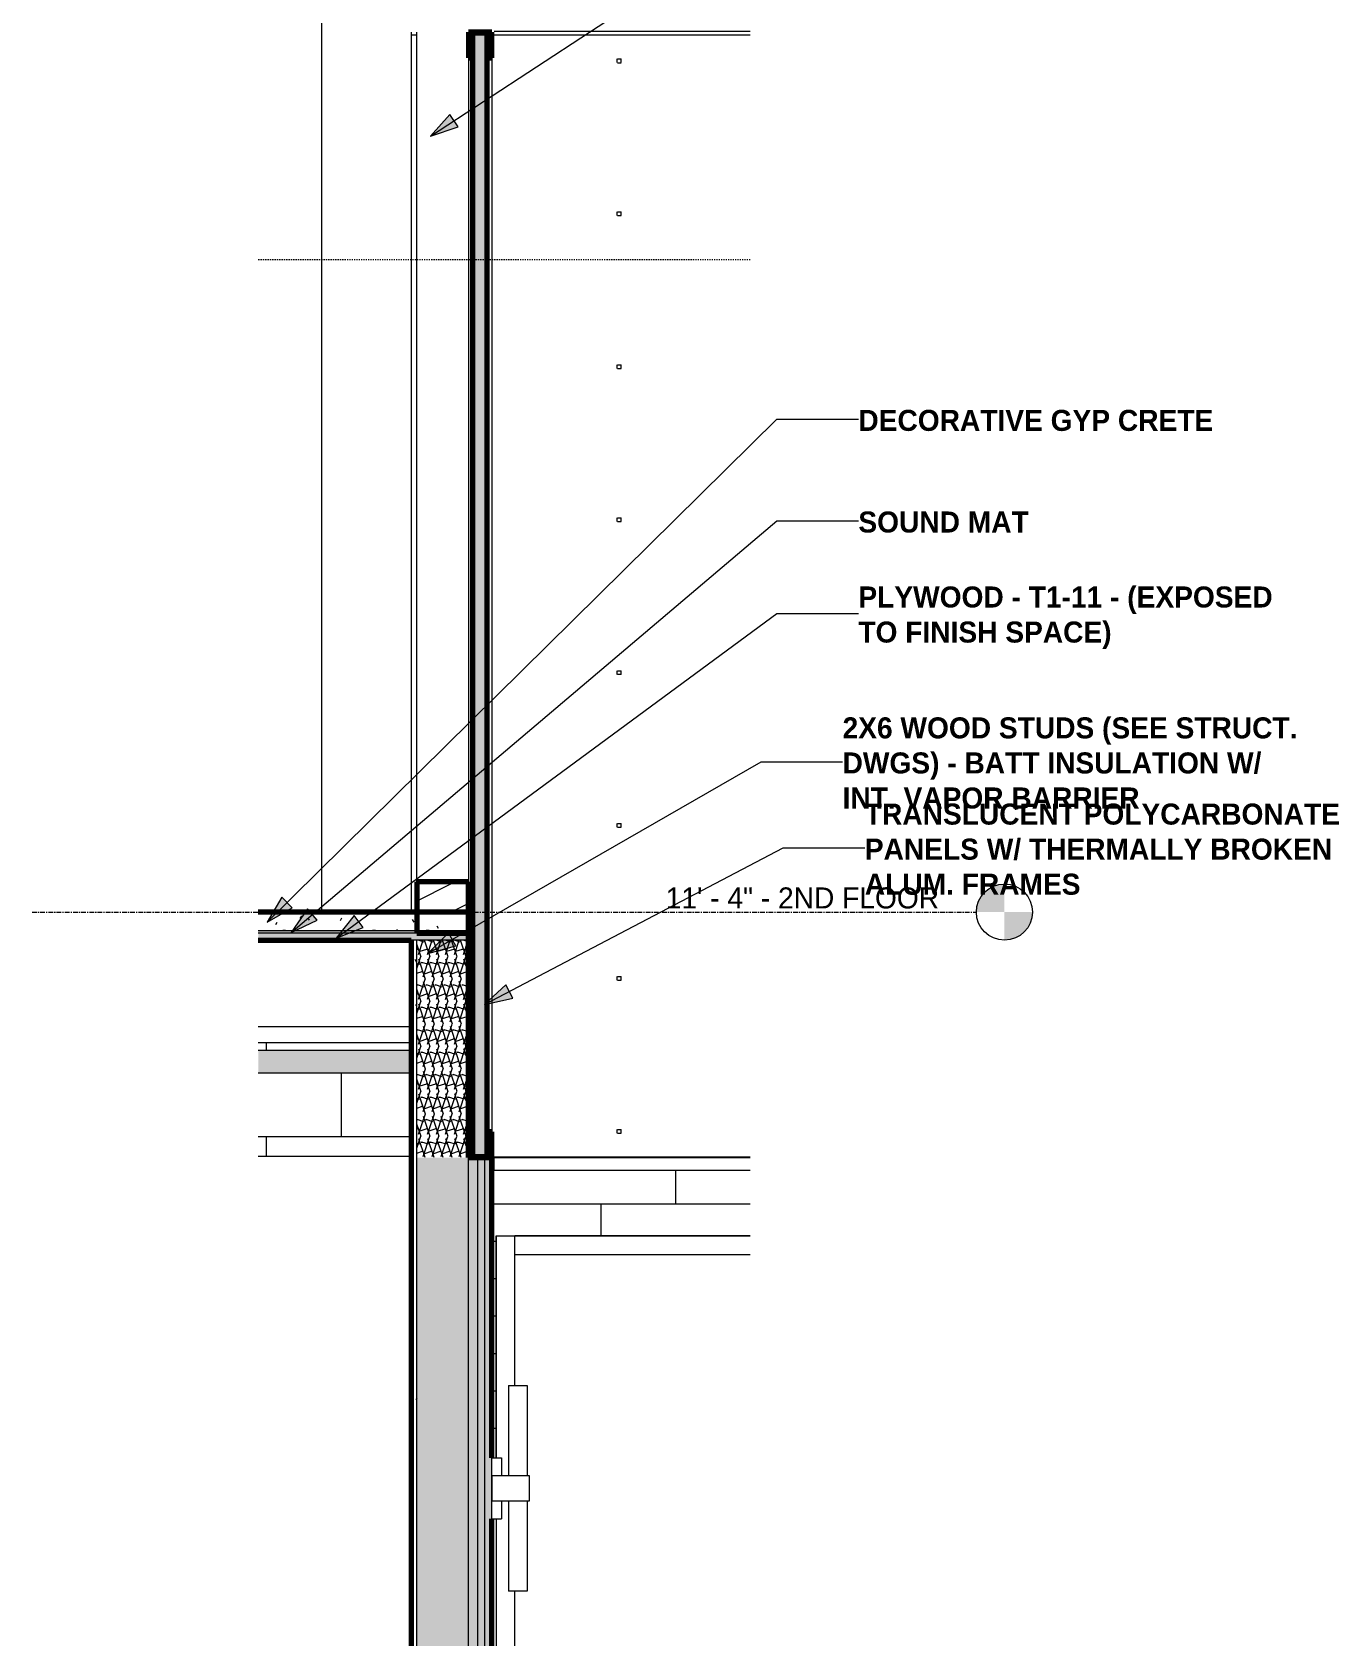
# Model space of a CAD drawing. Header units: inches. Extents: x -3449 to -2631, y -208 to 451.
# Drawn here: x -3449.5 to -3309.7, y 58.5 to 230.1 of the extents above; entities that cross this region are included whole.
import ezdxf

# ---------------------------------------------------------------- set-up
doc = ezdxf.new("R2010")
doc.units = ezdxf.units.IN
doc.header["$MEASUREMENT"] = 0
doc.linetypes.add('Aligning Line 1_8_', pattern=[0.25, 0.125, -0.125])
doc.linetypes.add('Grid Line 1_2_', pattern=[0.875, 0.5, -0.125, 0.125, -0.125])
for name, color, linetype, lineweight in [('0-1', 7, 'Continuous', 5), ('0-2', 135, 'Continuous', 9), ('A-CLNG-1', 55, 'Continuous', 18), ('A-FLOR-1', 8, 'Continuous', 5), ('A-FLOR-2', 31, 'Continuous', 18), ('A-FLOR-4', 192, 'Continuous', 70), ('A-FLOR-LEVL', 51, 'Continuous', 9), ('A-FLOR-LEVL-1', 51, 'Grid Line 1_2_', 9), ('A-FLOR-MCUT', 51, 'Continuous', 18), ('A-FLOR-PATT-1', 8, 'Continuous', 9), ('A-GLAZ-CWMG', 51, 'Continuous', 9), ('A-GLAZ-CWMG-1', 135, 'Continuous', 9), ('A-GLAZ-CWMG-2', 51, 'Continuous', 70), ('A-GLAZ-CWMG-3', 247, 'Continuous', 9), ('A-WALL', 113, 'Continuous', 18), ('A-WALL-1', 55, 'Continuous', 18), ('A-WALL-3', 8, 'Continuous', 5), ('A-WALL-4', 23, 'Continuous', 18), ('A-WALL-5', 9, 'Continuous', 9), ('A-WALL-7', 113, 'Continuous', 70), ('A-WALL-PATT-1', 135, 'Continuous', 9), ('A-WALL-PATT-2', 111, 'Continuous', 9), ('E-LITE-EQPM-1', 135, 'Continuous', 9), ('G-ANNO-SYMB', 111, 'Aligning Line 1_8_', 9), ('G-ANNO-TEXT', 231, 'Continuous', 9), ('I-WALL-1', 55, 'Continuous', 18), ('P-PIPE-1', 8, 'Continuous', 5), ('P-PIPE-2', 135, 'Continuous', 9), ('S-BEAM-1', 135, 'Continuous', 9)]:
    doc.layers.add(name, color=color, linetype=linetype, lineweight=lineweight)
doc.styles.add('Century Gothic', font='ufonts.com_century-gothic.ttf', dxfattribs={"height": 2.25})
doc.styles.add('Century Gothic_B', font='GOTHICB.TTF', dxfattribs={"height": 2.25})
pattern_1 = [(161.57, (-1688.777, 68.888), (-0.960383694, -0.00039918), [0, -6.83, 0.758, 0]), (18.43, (-1689.017, 68.888), (-0.960383694, 0.00039918), [0, -6.83, 0.758, 0]), (108.43, (-1688.777, 68.888), (0.47951018, -2.4005264), [2.276, -5.312]), (71.57, (-1689.017, 68.888), (0.47951018, 2.4005264), [2.276, -5.312])]
pattern_2 = [(0, (-1688.897, 68.768), (7.68, 1.92), [0.317, -5.443, 0.317, -5.443, -30.72]), (0, (-1688.897, 68.768), (7.68, 1.92), [-11.52, 0.317, -11.203, 0.317, -5.443, -13.44]), (0, (-1688.897, 68.768), (7.68, 1.92), [-28.8, 0.317, -3.523, 0.317, -9.283]), (120, (-1686.017, 69.728), (-5.5027688, 5.691075), [0.317, -5.443, 0.317, -5.443, -30.72]), (120, (-1686.017, 69.728), (-5.5027688, 5.691075), [-11.52, 0.317, -11.203, 0.317, -5.443, -13.44]), (120, (-1686.017, 69.728), (-5.5027688, 5.691075), [-28.8, 0.317, -3.523, 0.317, -9.283]), (240, (-1685.057, 73.568), (-2.1772312, -7.611075), [0.317, -5.443, 0.317, -5.443, -30.72]), (240, (-1685.057, 73.568), (-2.1772312, -7.611075), [-11.52, 0.317, -11.203, 0.317, -5.443, -13.44]), (240, (-1685.057, 73.568), (-2.1772312, -7.611075), [-28.8, 0.317, -3.523, 0.317, -9.283])]

# ---------------------------------------------------------------- blocks, each defined once
blk = doc.blocks.new('Dimension Lumber - 2x10-2056820-SECTION _ CENTER LOOKING EAST - Callout 1')
at = {"layer": 'S-BEAM-1'}
blk.add_line((-3425.27, 255.75), (-3408.92, 255.75), dxfattribs=at)
blk = doc.blocks.new('CTR - 1st Phase - Common Walls_rvt-1-SECTION _ CENTER LOOKING EAST - Callout 1')
at = {"layer": 'P-PIPE-1'}
for points in [[(-3408.92, 120), (-3408.92, 121.19), (-3425.27, 121.18), (-3425.27, 120), (-3412.12, 120)], [(-3412.12, 118.81), (-3408.92, 118.81), (-3408.92, 120), (-3425.27, 120), (-3425.27, 118.81)]]:
    blk.add_hatch(color=256, dxfattribs=at).paths.add_polyline_path(points, flags=0)
at = {"layer": 'A-WALL-1'}
blk.add_line((-3408.92, 109.87), (-3425.27, 109.87), dxfattribs=at)
at = {"layer": 'I-WALL-1'}
blk.add_line((-3418.52, 242), (-3418.52, 136), dxfattribs=at)
at = {"layer": 'P-PIPE-2'}
for p, q in [((-3408.92, 121.19), (-3425.27, 121.19)), ((-3425.27, 118.81), (-3408.92, 118.81))]:
    blk.add_line(p, q, dxfattribs=at)
at = {"layer": '0-2'}
blk.add_blockref('Dimension Lumber - 2x10-2056820-SECTION _ CENTER LOOKING EAST - Callout 1', (0, -132), dxfattribs=at)
blk = doc.blocks.new('CTR - 1st Phase -Stairs _ Elevators_rvt-1-SECTION _ CENTER LOOKING EAST - Callout 1')
at = {"layer": 'A-WALL-PATT-1'}
h = blk.add_hatch(dxfattribs=at)
h.set_pattern_fill('FP_14', color=256, style=0, pattern_type=2)
h.set_pattern_definition([(0, (-3208.374, 0), (0, 8), []), (90, (-3208.374, 0), (-8, 8), [8, -8])])
h.paths.add_polyline_path([(-3425.27, -127.75), (-3372.65, -127.75), (-3372.65, -32), (-3407.86, -32), (-3407.86, -17), (-3401.36, -17), (-3401.36, -16), (-3425.27, -16), (-3425.27, -77.28)], flags=0)
h.paths.add_polyline_path([(-3408.92, 109.87), (-3408.92, 118.81), (-3425.27, 118.81), (-3425.27, 109.87), (-3412.12, 109.87)], flags=0)
h.paths.add_polyline_path([(-3412.12, 121.19), (-3408.92, 121.19), (-3408.92, 122), (-3425.27, 122), (-3425.27, 121.19)], flags=0)
at = {"layer": 'A-WALL-1'}
blk.add_line((-3408.92, 122), (-3425.27, 122), dxfattribs=at)
blk = doc.blocks.new('Rectangular Mullion - Stud - Base_Head-1769174-SECTION _ CENTER LOOKING EAST - Callout 1')
at = {"layer": 'A-GLAZ-CWMG'}
h = blk.add_hatch(dxfattribs=at)
h.set_pattern_fill('FP_6', color=256, style=0, pattern_type=2)
h.set_pattern_definition([(216.87, (-1686.497, 74.768), (17.9999786, 12.00003216), [3, -27]), (206.565, (-1682.897, 72.968), (-6.00027, -5.9998122), [6.708, -6.708]), (198.435, (-1682.897, 69.968), (-12.0005221, -5.9998001), [3.795, -15.179])])
h.paths.add_polyline_path([(-3408.3, 133.75), (-3402.8, 133.75), (-3402.8, 134), (-3408.3, 134)], flags=0)
h.paths.add_polyline_path([(-3402.8, 136), (-3402.8, 139.25), (-3408.3, 139.25), (-3408.3, 136)], flags=0)
at = {"layer": 'A-GLAZ-CWMG-2'}
for p, q in [((-3402.8, 139.25), (-3408.3, 139.25)), ((-3408.3, 139.25), (-3408.3, 133.75)), ((-3402.8, 133.75), (-3402.8, 139.25)), ((-3408.3, 133.75), (-3402.8, 133.75))]:
    blk.add_line(p, q, dxfattribs=at)
blk = doc.blocks.new('Rectangular Mullion - Stud - Vertical-2196328-SECTION _ CENTER LOOKING EAST - Callout 1')
at = {"layer": 'A-GLAZ-CWMG-1'}
for p, q in [((-3408.3, 139.25), (-3408.3, 230.12)), ((-3402.8, 227.37), (-3402.8, 139.25))]:
    blk.add_line(p, q, dxfattribs=at)
blk = doc.blocks.new('Rectangular Mullion - 2_ x 4_ rectangular-2191477-SECTION _ CENTER LOOKING EAST - Callout 1')
at = {"layer": 'A-GLAZ-CWMG-1'}
for p, q in [((-3397.82, 99.37), (-3397.82, 101.37)), ((-3372.65, 101.37), (-3397.82, 101.37)), ((-3397.82, 99.37), (-3372.65, 99.37))]:
    blk.add_line(p, q, dxfattribs=at)
blk = doc.blocks.new('Rectangular Mullion - 2_ x 4_ rectangular-2110445-SECTION _ CENTER LOOKING EAST - Callout 1')
at = {"layer": 'A-GLAZ-CWMG-1'}
for p, q in [((-3399.82, 101.37), (-3397.82, 101.37)), ((-3399.82, 101.37), (-3399.82, 77.62)), ((-3397.82, 85.37), (-3397.82, 101.37)), ((-3399.82, 71.12), (-3399.82, 0)), ((-3397.82, 0), (-3397.82, 63.37)), ((-3397.82, 0), (-3399.82, 0))]:
    blk.add_line(p, q, dxfattribs=at)
blk = doc.blocks.new('VISA-OW2400-02-SASS - OW2400-L30K-MVOLT-2031435-SECTION _ CENTER LOOKING EAST - Callout 1')
at = {"layer": 'E-LITE-EQPM-1'}
for p, q in [((-3398.52, 85.37), (-3396.52, 85.37)), ((-3398.52, 85.37), (-3398.52, 75.75)), ((-3396.52, 85.37), (-3396.52, 75.75)), ((-3400.3, 77.62), (-3399.24, 77.62)), ((-3400.3, 71.12), (-3400.3, 77.62)), ((-3399.24, 77.62), (-3399.24, 75.75)), ((-3400.3, 75.75), (-3396.3, 75.75)), ((-3400.3, 75.75), (-3400.3, 73)), ((-3396.3, 75.75), (-3396.3, 73)), ((-3396.3, 73), (-3400.3, 73)), ((-3399.24, 73), (-3399.24, 71.12)), ((-3398.52, 73), (-3398.52, 63.37)), ((-3396.52, 73), (-3396.52, 63.37)), ((-3400.3, 71.12), (-3399.24, 71.12)), ((-3396.52, 63.37), (-3398.52, 63.37))]:
    blk.add_line(p, q, dxfattribs=at)
blk = doc.blocks.new('Rectangular Mullion - Profile_Polycarbonate_Upper and left-2195226-SECTION _ CENTER LOOKING EAST - Callout 1')
at = {"layer": 'A-GLAZ-CWMG-3'}
blk.add_hatch(color=256, dxfattribs=at).paths.add_polyline_path([(-3402.37, 227.37), (-3402.37, 227.62), (-3402.44, 227.62), (-3402.44, 227.44), (-3402.74, 227.44), (-3402.74, 230.06), (-3400.36, 230.06), (-3400.36, 227.44), (-3400.74, 227.44), (-3400.74, 227.62), (-3400.8, 227.62), (-3400.8, 227.37), (-3400.3, 227.37), (-3400.3, 230.12), (-3402.8, 230.12), (-3402.8, 227.37), (-3402.74, 227.37)], flags=0)
at = {"layer": 'A-GLAZ-CWMG-2'}
for p, q in [((-3400.3, 230.12), (-3402.8, 230.12)), ((-3402.8, 230.12), (-3402.8, 227.37)), ((-3402.74, 227.44), (-3402.74, 230.06)), ((-3402.74, 230.06), (-3400.36, 230.06)), ((-3400.36, 230.06), (-3400.36, 227.44)), ((-3400.3, 227.37), (-3400.3, 230.12)), ((-3402.8, 227.37), (-3402.37, 227.37)), ((-3402.44, 227.44), (-3402.74, 227.44)), ((-3402.37, 227.62), (-3402.44, 227.62)), ((-3402.44, 227.62), (-3402.44, 227.44)), ((-3402.37, 227.37), (-3402.37, 227.62)), ((-3400.74, 227.62), (-3400.8, 227.62)), ((-3400.8, 227.62), (-3400.8, 227.37)), ((-3400.8, 227.37), (-3400.3, 227.37)), ((-3400.74, 227.44), (-3400.74, 227.62)), ((-3400.36, 227.44), (-3400.74, 227.44))]:
    blk.add_line(p, q, dxfattribs=at)
blk = doc.blocks.new('Rectangular Mullion - Profile_Polycarbonate_Lower-2195227-SECTION _ CENTER LOOKING EAST - Callout 1')
at = {"layer": 'A-GLAZ-CWMG-3'}
blk.add_hatch(color=256, dxfattribs=at).paths.add_polyline_path([(-3401.8, 109.75), (-3400.3, 109.75), (-3400.3, 112.5), (-3400.8, 112.5), (-3400.8, 112.25), (-3400.74, 112.25), (-3400.74, 112.44), (-3400.36, 112.44), (-3400.36, 109.81), (-3402.74, 109.81), (-3402.74, 112.44), (-3402.44, 112.44), (-3402.44, 112.25), (-3402.37, 112.25), (-3402.37, 112.5), (-3402.8, 112.5), (-3402.8, 109.75), (-3402.36, 109.75)], flags=0)
at = {"layer": 'A-GLAZ-CWMG-2'}
for p, q in [((-3402.37, 112.5), (-3402.8, 112.5)), ((-3402.8, 112.5), (-3402.8, 109.75)), ((-3402.74, 109.81), (-3402.74, 112.44)), ((-3402.74, 112.44), (-3402.44, 112.44)), ((-3402.44, 112.44), (-3402.44, 112.25)), ((-3402.44, 112.25), (-3402.37, 112.25)), ((-3402.37, 112.25), (-3402.37, 112.5)), ((-3400.3, 112.5), (-3400.8, 112.5)), ((-3400.8, 112.5), (-3400.8, 112.25)), ((-3400.8, 112.25), (-3400.74, 112.25)), ((-3400.74, 112.25), (-3400.74, 112.44)), ((-3400.74, 112.44), (-3400.36, 112.44)), ((-3400.36, 112.44), (-3400.36, 109.81)), ((-3400.3, 109.75), (-3400.3, 112.5)), ((-3402.8, 109.75), (-3400.3, 109.75)), ((-3400.36, 109.81), (-3402.74, 109.81))]:
    blk.add_line(p, q, dxfattribs=at)
blk = doc.blocks.new('Rectangular Mullion - Profile_Polycarbonate_Upper and left-2194919-SECTION _ CENTER LOOKING EAST - Callout 1')
at = {"layer": 'A-GLAZ-CWMG-1'}
blk.add_line((-3400.3, 227.37), (-3400.3, 112.5), dxfattribs=at)
blk = doc.blocks.new('Level - Level Head - Circle-50818-SECTION _ CENTER LOOKING EAST - Callout 1')
at = {"layer": 'A-FLOR-LEVL'}
h = blk.add_hatch(color=256, dxfattribs=at)
edge = h.paths.add_edge_path(flags=0)
edge.add_line((-3345.47, 0), (-3348.47, 0))
edge.add_arc((-3345.47, 0), 3, 90, 180, ccw=False)
edge.add_line((-3345.47, 3), (-3345.47, 0))
h = blk.add_hatch(color=256, dxfattribs=at)
edge = h.paths.add_edge_path(flags=0)
edge.add_line((-3345.47, -3), (-3345.47, 0))
edge.add_line((-3345.47, 0), (-3342.47, 0))
edge.add_arc((-3345.47, 0), 3, 270, 360, ccw=False)
blk.add_circle((-3345.47, 0), 3, dxfattribs=at)

msp = doc.modelspace()

# ---------------------------------------------------------------- hatches: boundary and pattern name
at = {"layer": 'A-FLOR-1'}
msp.add_hatch(color=256, dxfattribs=at).paths.add_polyline_path([(-3408.92, 133.75), (-3408.3, 133.75), (-3408.3, 134), (-3425.27, 134), (-3425.27, 133.75)], flags=0)
at = {"layer": 'A-FLOR-2'}
msp.add_hatch(color=256, dxfattribs=at).paths.add_polyline_path([(-3408.92, 133), (-3402.8, 133), (-3402.8, 133.75), (-3425.27, 133.75), (-3425.27, 133)], flags=0)
at = {"layer": 'A-FLOR-PATT-1'}
h = msp.add_hatch(dxfattribs=at)
h.set_pattern_fill('FP_5', color=256, style=0, pattern_type=2)
h.set_pattern_definition(pattern_2)
h.paths.add_polyline_path([(-3406.32, 134), (-3402.8, 134), (-3402.8, 136), (-3425.27, 136), (-3425.27, 134), (-3408.3, 134)], flags=0)
at = {"layer": 'A-WALL-3'}
msp.add_hatch(color=256, dxfattribs=at).paths.add_polyline_path([(-3401.8, -13.75), (-3401.36, -13.75), (-3401.36, -6.25), (-3401.05, -6.25), (-3401.05, 109.75), (-3401.8, 109.75), (-3401.8, -13.15)], flags=0)
at = {"layer": 'A-WALL-4'}
msp.add_hatch(color=256, dxfattribs=at).paths.add_polyline_path([(-3400.3, -6.26), (-3400.3, 109.75), (-3401.05, 109.75), (-3401.05, -6.25), (-3400.69, -6.26)], flags=0)
at = {"layer": 'A-WALL-5'}
msp.add_hatch(color=256, dxfattribs=at).paths.add_polyline_path([(-3402.37, 109.81), (-3400.8, 109.81), (-3400.8, 230.06), (-3402.37, 230.06), (-3402.37, 109.87)], flags=0)
at = {"layer": 'A-WALL-PATT-1'}
h = msp.add_hatch(dxfattribs=at)
h.set_pattern_fill('FP_1', color=256, style=0, pattern_type=2)
h.set_pattern_definition([(0, (-2060.37, 112.3), (-38.4, 120.375), [0.392, -38.007]), (0, (-2060.37, 112.7), (-38.4, 120.375), [0.392, -38.007]), (0, (-2060.37, 128.66), (-38.4, 120.375), [0.392, -38.007]), (0, (-2060.37, 129.05), (-38.4, 120.375), [0.392, -38.007]), (0, (-2060.37, 145.02), (-38.4, 120.375), [0.392, -38.007]), (0, (-2060.37, 145.41), (-38.4, 120.375), [0.392, -38.007]), (0, (-2060.37, 161.38), (-38.4, 120.375), [0.392, -38.007]), (0, (-2060.37, 161.77), (-38.4, 120.375), [0.392, -38.007]), (0, (-2060.37, 177.73), (-38.4, 120.375), [0.392, -38.007]), (0, (-2060.37, 178.12), (-38.4, 120.375), [0.392, -38.007]), (0, (-2060.37, 194.09), (-38.4, 120.375), [0.392, -38.007]), (0, (-2060.37, 194.48), (-38.4, 120.375), [0.392, -38.007]), (0, (-2060.37, 210.45), (-38.4, 120.375), [0.392, -38.007]), (0, (-2060.37, 210.84), (-38.4, 120.375), [0.392, -38.007]), (0, (-2060.37, 226.8), (-38.4, 120.375), [0.392, -38.007]), (0, (-2060.37, 227.2), (-38.4, 120.375), [0.392, -38.007]), (0, (-2042.92, 112.3), (-38.4, 120.375), [0.392, -38.007]), (0, (-2042.92, 112.7), (-38.4, 120.375), [0.392, -38.007]), (0, (-2042.92, 128.66), (-38.4, 120.375), [0.392, -38.007]), (0, (-2042.92, 129.05), (-38.4, 120.375), [0.392, -38.007]), (0, (-2042.92, 145.02), (-38.4, 120.375), [0.392, -38.007]), (0, (-2042.92, 145.41), (-38.4, 120.375), [0.392, -38.007]), (0, (-2042.92, 161.38), (-38.4, 120.375), [0.392, -38.007]), (0, (-2042.92, 161.77), (-38.4, 120.375), [0.392, -38.007]), (0, (-2042.92, 177.73), (-38.4, 120.375), [0.392, -38.007]), (0, (-2042.92, 178.12), (-38.4, 120.375), [0.392, -38.007]), (0, (-2042.92, 194.09), (-38.4, 120.375), [0.392, -38.007]), (0, (-2042.92, 194.48), (-38.4, 120.375), [0.392, -38.007]), (0, (-2042.92, 210.45), (-38.4, 120.375), [0.392, -38.007]), (0, (-2042.92, 210.84), (-38.4, 120.375), [0.392, -38.007]), (0, (-2042.92, 226.8), (-38.4, 120.375), [0.392, -38.007]), (0, (-2042.92, 227.2), (-38.4, 120.375), [0.392, -38.007]), (0, (-2025.47, 112.3), (-38.4, 120.375), [0.392, -38.007]), (0, (-2025.47, 112.7), (-38.4, 120.375), [0.392, -38.007]), (0, (-2025.47, 128.66), (-38.4, 120.375), [0.392, -38.007]), (0, (-2025.47, 129.05), (-38.4, 120.375), [0.392, -38.007]), (0, (-2025.47, 145.02), (-38.4, 120.375), [0.392, -38.007]), (0, (-2025.47, 145.41), (-38.4, 120.375), [0.392, -38.007]), (0, (-2025.47, 161.38), (-38.4, 120.375), [0.392, -38.007]), (0, (-2025.47, 161.77), (-38.4, 120.375), [0.392, -38.007]), (0, (-2025.47, 177.73), (-38.4, 120.375), [0.392, -38.007]), (0, (-2025.47, 178.12), (-38.4, 120.375), [0.392, -38.007]), (0, (-2025.47, 194.09), (-38.4, 120.375), [0.392, -38.007]), (0, (-2025.47, 194.48), (-38.4, 120.375), [0.392, -38.007]), (0, (-2025.47, 210.45), (-38.4, 120.375), [0.392, -38.007]), (0, (-2025.47, 210.84), (-38.4, 120.375), [0.392, -38.007]), (0, (-2025.47, 226.8), (-38.4, 120.375), [0.392, -38.007]), (0, (-2025.47, 227.2), (-38.4, 120.375), [0.392, -38.007]), (90, (-2062.11, 109.75), (-38.4, 2e-15), [120, -0.375]), (90, (-2061.736, 109.75), (-38.4, 2e-15), [120, -0.375]), (90, (-2060.37, 112.304), (-38.4, 2e-15), [0.392, -119.982]), (90, (-2060.37, 128.66), (-38.4, 2e-15), [0.392, -119.982]), (90, (-2060.37, 145.018), (-38.4, 2e-15), [0.392, -119.982]), (90, (-2060.37, 161.375), (-38.4, 2e-15), [0.392, -119.982]), (90, (-2060.37, 177.732), (-38.4, 2e-15), [0.392, -119.982]), (90, (-2060.37, 194.09), (-38.4, 2e-15), [0.392, -119.982]), (90, (-2060.37, 210.447), (-38.4, 2e-15), [0.392, -119.982]), (90, (-2060.37, 226.804), (-38.4, 2e-15), [0.392, -119.982]), (90, (-2059.977, 112.304), (-38.4, 2e-15), [0.392, -119.982]), (90, (-2059.977, 128.66), (-38.4, 2e-15), [0.392, -119.982]), (90, (-2059.977, 145.018), (-38.4, 2e-15), [0.392, -119.982]), (90, (-2059.977, 161.375), (-38.4, 2e-15), [0.392, -119.982]), (90, (-2059.977, 177.732), (-38.4, 2e-15), [0.392, -119.982]), (90, (-2059.977, 194.09), (-38.4, 2e-15), [0.392, -119.982]), (90, (-2059.977, 210.447), (-38.4, 2e-15), [0.392, -119.982]), (90, (-2059.977, 226.804), (-38.4, 2e-15), [0.392, -119.982]), (90, (-2042.92, 112.304), (-38.4, 2e-15), [0.392, -119.982]), (90, (-2042.92, 128.66), (-38.4, 2e-15), [0.392, -119.982]), (90, (-2042.92, 145.018), (-38.4, 2e-15), [0.392, -119.982]), (90, (-2042.92, 161.375), (-38.4, 2e-15), [0.392, -119.982]), (90, (-2042.92, 177.732), (-38.4, 2e-15), [0.392, -119.982]), (90, (-2042.92, 194.09), (-38.4, 2e-15), [0.392, -119.982]), (90, (-2042.92, 210.447), (-38.4, 2e-15), [0.392, -119.982]), (90, (-2042.92, 226.804), (-38.4, 2e-15), [0.392, -119.982]), (90, (-2042.527, 112.304), (-38.4, 2e-15), [0.392, -119.982]), (90, (-2042.527, 128.66), (-38.4, 2e-15), [0.392, -119.982]), (90, (-2042.527, 145.018), (-38.4, 2e-15), [0.392, -119.982]), (90, (-2042.527, 161.375), (-38.4, 2e-15), [0.392, -119.982]), (90, (-2042.527, 177.732), (-38.4, 2e-15), [0.392, -119.982]), (90, (-2042.527, 194.09), (-38.4, 2e-15), [0.392, -119.982]), (90, (-2042.527, 210.447), (-38.4, 2e-15), [0.392, -119.982]), (90, (-2042.527, 226.804), (-38.4, 2e-15), [0.392, -119.982]), (90, (-2025.47, 112.304), (-38.4, 2e-15), [0.392, -119.982]), (90, (-2025.47, 128.66), (-38.4, 2e-15), [0.392, -119.982]), (90, (-2025.47, 145.018), (-38.4, 2e-15), [0.392, -119.982]), (90, (-2025.47, 161.375), (-38.4, 2e-15), [0.392, -119.982]), (90, (-2025.47, 177.732), (-38.4, 2e-15), [0.392, -119.982]), (90, (-2025.47, 194.09), (-38.4, 2e-15), [0.392, -119.982]), (90, (-2025.47, 210.447), (-38.4, 2e-15), [0.392, -119.982]), (90, (-2025.47, 226.804), (-38.4, 2e-15), [0.392, -119.982]), (90, (-2025.077, 112.304), (-38.4, 2e-15), [0.392, -119.982]), (90, (-2025.077, 128.66), (-38.4, 2e-15), [0.392, -119.982]), (90, (-2025.077, 145.018), (-38.4, 2e-15), [0.392, -119.982]), (90, (-2025.077, 161.375), (-38.4, 2e-15), [0.392, -119.982]), (90, (-2025.077, 177.732), (-38.4, 2e-15), [0.392, -119.982]), (90, (-2025.077, 194.09), (-38.4, 2e-15), [0.392, -119.982]), (90, (-2025.077, 210.447), (-38.4, 2e-15), [0.392, -119.982]), (90, (-2025.077, 226.804), (-38.4, 2e-15), [0.392, -119.982]), (180, (-2023.71, 109.38), (-38.4, 120.375), [38.025, -0.375]), (180, (-2023.71, 109.75), (-38.4, 120.375), [38.025, -0.375])])
h.paths.add_polyline_path([(-3400.05, 109.75), (-3372.65, 109.75), (-3372.65, 348.51), (-3399.12, 348.52), (-3399.15, 348.54), (-3399.44, 348.88), (-3399.4, 348.9), (-3399.21, 348.9), (-3399.3, 349.02), (-3399.3, 350.44), (-3400.05, 350.5), (-3400.05, 230.12), (-3400.3, 230.12), (-3400.3, 109.75)], flags=0)
h.paths.add_polyline_path([(-3408.3, 136), (-3408.3, 230.12), (-3408.92, 230.12), (-3408.92, 136)], flags=0)
h = msp.add_hatch(dxfattribs=at)
h.set_pattern_fill('FP_11', color=256, style=0, pattern_type=2)
h.set_pattern_definition([(0, (-3404.611, 0.8), (0, 4), []), (90, (-3404.611, 0.8), (-8, 8), [4, -28]), (90, (-3388.611, 4.8), (-8, 8), [4, -28])])
h.paths.add_polyline_path([(-3399.82, 77.62), (-3399.82, 101.37), (-3372.65, 101.37), (-3372.65, 108.37), (-3400.05, 108.37), (-3400.05, 108.75), (-3400.3, 108.75), (-3400.3, 77.62), (-3400.2, 77.62)], flags=0)
at = {"layer": 'A-WALL-PATT-2'}
h = msp.add_hatch(dxfattribs=at)
h.set_pattern_fill('FP_5', color=256, style=0, pattern_type=2)
h.set_pattern_definition(pattern_2)
h.paths.add_polyline_path([(-3408.92, 109.75), (-3408.3, 109.75), (-3408.3, 133), (-3408.92, 133), (-3408.92, 109.87)], flags=0)
h = msp.add_hatch(dxfattribs=at)
h.set_pattern_fill('FP_4', color=256, style=0, pattern_type=2)
h.set_pattern_definition(pattern_1)
h.paths.add_polyline_path([(-3402.8, 109.75), (-3402.8, 133), (-3408.3, 133), (-3408.3, 109.75), (-3407.86, 109.75)], flags=0)
h = msp.add_hatch(dxfattribs=at)
h.set_pattern_fill('FP_5', color=256, style=0, pattern_type=2)
h.set_pattern_definition(pattern_2)
h.paths.add_polyline_path([(-3408.92, 0), (-3408.3, 0), (-3408.3, 109.75), (-3408.92, 109.75), (-3408.92, 32.05)], flags=0)
h = msp.add_hatch(dxfattribs=at)
h.set_pattern_fill('FP_4', color=256, style=0, pattern_type=2)
h.set_pattern_definition(pattern_1)
h.paths.add_polyline_path([(-3402.8, -4), (-3402.8, 109.75), (-3408.3, 109.75), (-3408.3, 0), (-3407.86, 0), (-3407.86, -4)], flags=0)
h = msp.add_hatch(dxfattribs=at)
h.set_pattern_fill('FP_3', color=256, style=0, pattern_type=2)
h.set_pattern_definition([(0, (-1688.897, 68.768), (0, 1.2), []), (315, (-1688.897, 68.768), (1.1992531, 0), [1.696, -1.696]), (45, (-1688.897, 68.768), (1.1992531, 0), [1.696, -1.696])])
h.paths.add_polyline_path([(-3401.97, -13.75), (-3401.8, -13.75), (-3401.8, 109.75), (-3402.8, 109.75), (-3402.8, -4), (-3402.36, -4), (-3402.36, -13.75)], flags=0)
at = {"layer": 'G-ANNO-TEXT'}
for points in [[(-3406.84, 219.01), (-3403.89, 219.98), (-3404.77, 221.32)], [(-3424.33, 134.91), (-3421.63, 136.45), (-3422.76, 137.59)], [(-3421.76, 133.81), (-3418.95, 135.14), (-3419.99, 136.36)], [(-3416.95, 133.21), (-3414.06, 134.34), (-3415.01, 135.64)], [(-3407.12, 131.58), (-3404.12, 132.38), (-3404.92, 133.78)], [(-3401.07, 126.12), (-3398.04, 126.8), (-3398.79, 128.22)]]:
    msp.add_hatch(color=256, dxfattribs=at).paths.add_polyline_path(points, flags=0)

# ---------------------------------------------------------------- linework, layer by layer
at = {"layer": 'A-CLNG-1'}
for p, q in [((-3400.05, 108.37), (-3400.05, 109.75)), ((-3372.65, 108.37), (-3400.05, 108.37))]:
    msp.add_line(p, q, dxfattribs=at)
at = {"layer": 'A-FLOR-4'}
for p, q in [((-3402.8, 136), (-3425.27, 136)), ((-3402.8, 133), (-3402.8, 136)), ((-3425.27, 133), (-3408.92, 133))]:
    msp.add_line(p, q, dxfattribs=at)
at = {"layer": 'A-FLOR-LEVL-1'}
msp.add_line((-3449.45, 136), (-3348.47, 136), dxfattribs=at)
at = {"layer": 'A-FLOR-MCUT'}
for p, q in [((-3402.8, 134), (-3425.27, 134)), ((-3402.8, 133.75), (-3425.27, 133.75))]:
    msp.add_line(p, q, dxfattribs=at)
at = {"layer": 'A-WALL'}
for p, q in [((-3402.8, 133), (-3408.92, 133)), ((-3408.3, 0), (-3408.3, 133)), ((-3402.8, -4), (-3402.8, 109.75)), ((-3401.8, -13.75), (-3401.8, 109.75)), ((-3401.05, -6.25), (-3401.05, 109.75))]:
    msp.add_line(p, q, dxfattribs=at)
at = {"layer": 'A-WALL-1'}
for p, q in [((-3408.92, 230.12), (-3408.92, 136)), ((-3400.3, 109.75), (-3372.65, 109.75)), ((-3400.05, 108.75), (-3400.3, 108.75)), ((-3399.82, 77.62), (-3399.82, 101.37)), ((-3399.82, 101.37), (-3372.65, 101.37))]:
    msp.add_line(p, q, dxfattribs=at)
at = {"layer": 'A-WALL-7'}
for p, q in [((-3400.8, 230.06), (-3402.37, 230.06)), ((-3402.37, 230.06), (-3402.37, 109.81)), ((-3400.8, 109.81), (-3400.8, 230.06)), ((-3408.92, 133), (-3408.92, 0)), ((-3402.8, 109.75), (-3402.8, 133)), ((-3400.3, 109.75), (-3402.8, 109.75)), ((-3402.37, 109.81), (-3400.8, 109.81)), ((-3400.3, 77.62), (-3400.3, 109.75)), ((-3400.3, -4.26), (-3400.3, 71.12))]:
    msp.add_line(p, q, dxfattribs=at)
at = {"layer": 'G-ANNO-SYMB'}
msp.add_line((-3372.65, 205.76), (-3425.27, 205.76), dxfattribs=at)
at = {"layer": 'G-ANNO-TEXT'}
for p, q in [((-3406.84, 219.01), (-3369.87, 243.19)), ((-3404.77, 221.32), (-3406.84, 219.01)), ((-3406.84, 219.01), (-3403.89, 219.98)), ((-3403.89, 219.98), (-3404.77, 221.32)), ((-3424.33, 134.91), (-3369.8, 188.72)), ((-3369.8, 188.72), (-3361.09, 188.72)), ((-3421.76, 133.81), (-3369.8, 177.85)), ((-3369.8, 177.85), (-3361.09, 177.85)), ((-3416.95, 133.21), (-3369.8, 167.95)), ((-3369.8, 167.95), (-3361.09, 167.95)), ((-3407.12, 131.58), (-3371.49, 152.08)), ((-3371.49, 152.08), (-3362.78, 152.08)), ((-3401.07, 126.12), (-3369.12, 142.86)), ((-3369.12, 142.86), (-3360.4, 142.86)), ((-3422.76, 137.59), (-3424.33, 134.91)), ((-3421.63, 136.45), (-3422.76, 137.59)), ((-3424.33, 134.91), (-3421.63, 136.45)), ((-3419.99, 136.36), (-3421.76, 133.81)), ((-3418.95, 135.14), (-3419.99, 136.36)), ((-3415.01, 135.64), (-3416.95, 133.21)), ((-3414.06, 134.34), (-3415.01, 135.64)), ((-3421.76, 133.81), (-3418.95, 135.14)), ((-3416.95, 133.21), (-3414.06, 134.34)), ((-3404.92, 133.78), (-3407.12, 131.58)), ((-3407.12, 131.58), (-3404.12, 132.38)), ((-3404.12, 132.38), (-3404.92, 133.78)), ((-3398.79, 128.22), (-3401.07, 126.12)), ((-3398.04, 126.8), (-3398.79, 128.22)), ((-3401.07, 126.12), (-3398.04, 126.8))]:
    msp.add_line(p, q, dxfattribs=at)

# ---------------------------------------------------------------- block references
at = {"layer": '0-1'}
for name in ['CTR - 1st Phase - Common Walls_rvt-1-SECTION _ CENTER LOOKING EAST - Callout 1', 'CTR - 1st Phase -Stairs _ Elevators_rvt-1-SECTION _ CENTER LOOKING EAST - Callout 1']:
    msp.add_blockref(name, (0, 0), dxfattribs=at)
at = {"layer": 'A-FLOR-LEVL'}
msp.add_blockref('Level - Level Head - Circle-50818-SECTION _ CENTER LOOKING EAST - Callout 1', (0, 136), dxfattribs=at)
at = {"layer": 'A-GLAZ-CWMG-1'}
for name in ['Rectangular Mullion - Stud - Vertical-2196328-SECTION _ CENTER LOOKING EAST - Callout 1', 'Rectangular Mullion - Profile_Polycarbonate_Upper and left-2195226-SECTION _ CENTER LOOKING EAST - Callout 1', 'Rectangular Mullion - Profile_Polycarbonate_Upper and left-2194919-SECTION _ CENTER LOOKING EAST - Callout 1', 'Rectangular Mullion - Stud - Base_Head-1769174-SECTION _ CENTER LOOKING EAST - Callout 1', 'Rectangular Mullion - Profile_Polycarbonate_Lower-2195227-SECTION _ CENTER LOOKING EAST - Callout 1', 'Rectangular Mullion - 2_ x 4_ rectangular-2110445-SECTION _ CENTER LOOKING EAST - Callout 1', 'Rectangular Mullion - 2_ x 4_ rectangular-2191477-SECTION _ CENTER LOOKING EAST - Callout 1']:
    msp.add_blockref(name, (0, 0), dxfattribs=at)
at = {"layer": 'E-LITE-EQPM-1'}
msp.add_blockref('VISA-OW2400-02-SASS - OW2400-L30K-MVOLT-2031435-SECTION _ CENTER LOOKING EAST - Callout 1', (0, 0), dxfattribs=at)

# ---------------------------------------------------------------- texts
at = {"layer": 'A-FLOR-LEVL', "insert": (-3381.69, 138.64), "char_height": 2.25, "width": 36.8145, "attachment_point": 1, "style": 'Century Gothic'}
msp.add_mtext('11\' - 4" - 2ND FLOOR', dxfattribs=at)
at = {"layer": 'G-ANNO-TEXT', "char_height": 2.25, "attachment_point": 1, "style": 'Century Gothic_B'}
for s, insert, width in [('DECORATIVE GYP CRETE', (-3361.09, 189.72), 44.6167), ('SOUND MAT', (-3361.09, 178.85), 22.422), ('PLYWOOD - T1-11 - (EXPOSED', (-3361.09, 170.83), 54.6157), ('TO FINISH SPACE)', (-3361.09, 167.08), 32.118), ('2X6 WOOD STUDS (SEE STRUCT.', (-3362.78, 156.83), 56.5852), ('DWGS) - BATT INSULATION W/', (-3362.78, 153.08), 54.1612), ('INT. VAPOR BARRIER', (-3362.78, 149.33), 37.1175), ('TRANSLUCENT POLYCARBONATE', (-3360.4, 147.61), 59.085), ('PANELS W/ THERMALLY BROKEN', (-3360.4, 143.86), 57.9487), ('ALUM. FRAMES', (-3360.4, 140.11), 27.1942)]:
    msp.add_mtext(s, dxfattribs=dict(at, insert=insert, width=width))

doc.saveas('drawing.dxf')
